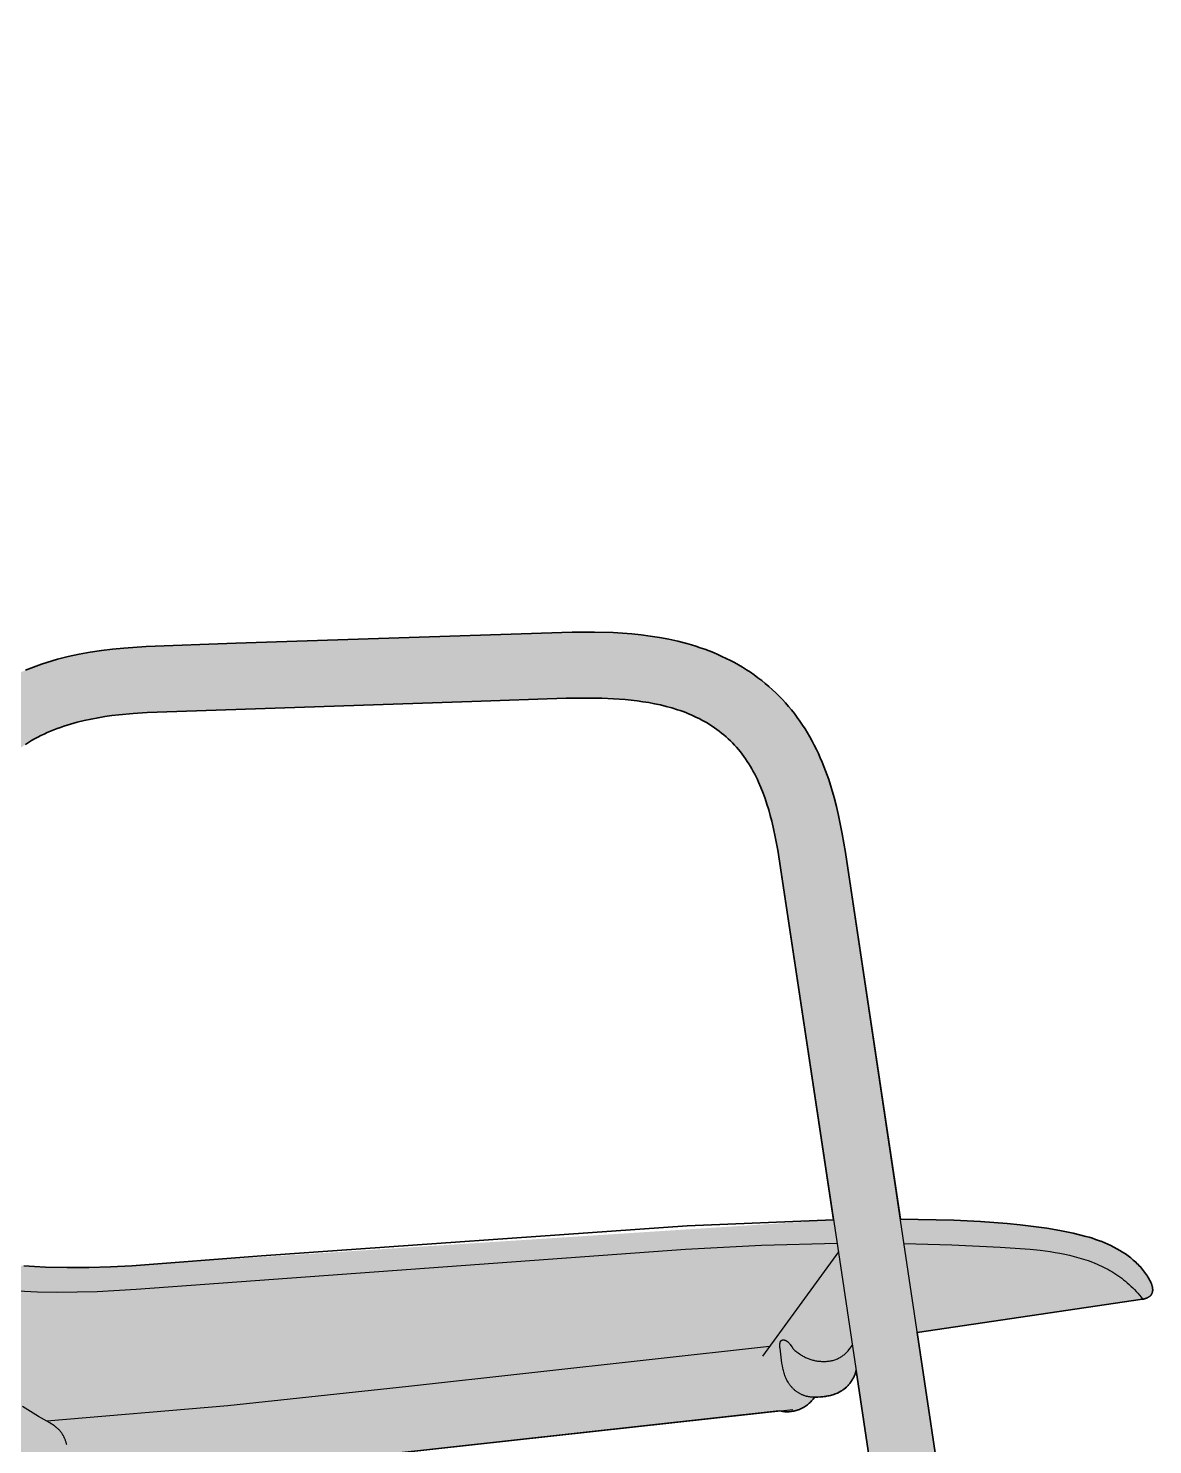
# Model space of a CAD drawing. Header units: millimetres. Extents: x 0 to 1796, y -978 to 810.
# Drawn here: x 1380 to 1701.9, y 404.4 to 810 of the extents above; entities that cross this region are included whole.
import ezdxf

# ---------------------------------------------------------------- set-up
doc = ezdxf.new("R2010")
doc.units = ezdxf.units.MM
doc.layers.add('Blocks', color=7, linetype='Continuous')
doc.layers.add('Blocks$Fill', color=7, linetype='Continuous', true_color=0xffffff)
doc.layers.add('Blocks$Inner', color=7, linetype='Continuous', lineweight=25, true_color=0x007f00)
doc.layers.add('Blocks$Outline', color=7, linetype='Continuous', lineweight=35, true_color=0xff3f3f)

# ---------------------------------------------------------------- blocks, each defined once
blk = doc.blocks.new('13Eighty Armrest Dining Chair Side')
at = {"layer": 'Blocks$Fill'}
h = blk.add_hatch(color=256, dxfattribs=at)
h.paths.add_polyline_path([(521.56, 468.99), (504.91, 579.33), (503.86, 584.57), (503.25, 587.17), (502.59, 589.76), (501.86, 592.33), (501.05, 594.88), (500.15, 597.4), (499.67, 598.65), (499.17, 599.89), (498.64, 601.12), (498.09, 602.34), (497.52, 603.55), (496.92, 604.74), (496.3, 605.93), (495.65, 607.1), (494.98, 608.25), (494.28, 609.39), (493.56, 610.51), (492.81, 611.62), (492.04, 612.7), (491.23, 613.77), (490.41, 614.82), (489.55, 615.84), (488.67, 616.85), (487.77, 617.83), (486.84, 618.79), (485.88, 619.73), (484.91, 620.64), (483.91, 621.54), (482.89, 622.4), (481.85, 623.24), (480.79, 624.06), (479.71, 624.85), (478.62, 625.61), (477.5, 626.35), (476.37, 627.06), (475.22, 627.74), (474.06, 628.39), (472.88, 629.02), (471.68, 629.61), (470.48, 630.18), (469.26, 630.73), (468.03, 631.24), (466.78, 631.74), (465.53, 632.2), (464.27, 632.64), (463, 633.06), (461.72, 633.45), (460.43, 633.82), (457.84, 634.49), (455.22, 635.07), (452.6, 635.57), (449.96, 635.99), (447.3, 636.33), (444.65, 636.61), (441.98, 636.82), (439.31, 636.98), (433.97, 637.15), (427.54, 637.12), (305.59, 633.02), (299.17, 632.54), (295.98, 632.22), (292.79, 631.83), (289.62, 631.35), (286.46, 630.79), (283.32, 630.12), (281.76, 629.74), (280.21, 629.34), (278.67, 628.9), (277.13, 628.43), (275.6, 627.93), (274.08, 627.39), (272.58, 626.82), (271.09, 626.22), (269.61, 625.59), (268.15, 624.92), (266.7, 624.21), (265.28, 623.48), (263.87, 622.7), (262.49, 621.89), (261.13, 621.05), (259.79, 620.17), (258.48, 619.25), (257.19, 618.29), (255.94, 617.3), (254.71, 616.27), (253.51, 615.21), (252.33, 614.11), (251.19, 612.98), (250.09, 611.82), (249.01, 610.63), (247.96, 609.41), (246.95, 608.16), (245.97, 606.88), (245.03, 605.58), (244.12, 604.26), (243.24, 602.92), (242.4, 601.55), (241.6, 600.16), (240.84, 598.75), (240.11, 597.33), (239.42, 595.89), (238.76, 594.43), (238.13, 592.96), (237.53, 591.48), (236.96, 589.98), (235.89, 586.96), (234.9, 583.9), (232.22, 574.61), (209.2, 488.79), (207.11, 492.22), (206.14, 493.93), (205.21, 495.65), (203.81, 498.42), (202.49, 501.22), (201.24, 504.06), (200.07, 506.93), (198.97, 509.83), (197.93, 512.75), (196.95, 515.69), (196.03, 518.65), (194.33, 524.61), (192.78, 530.61), (189.97, 542.68), (168.64, 635.23), (162.52, 657.81), (156.06, 680.29), (148.96, 702.58), (145.13, 713.63), (141.07, 724.6), (136.73, 735.47), (132.06, 746.19), (129.58, 751.49), (126.99, 756.73), (124.28, 761.91), (121.43, 767.02), (118.43, 772.03), (116.87, 774.5), (115.26, 776.94), (113.6, 779.35), (111.9, 781.73), (110.13, 784.06), (108.32, 786.36), (106.44, 788.62), (104.49, 790.82), (102.48, 792.95), (101.45, 793.99), (100.4, 795.01), (99.32, 796.01), (98.23, 796.98), (97.12, 797.93), (95.99, 798.85), (94.84, 799.74), (93.67, 800.6), (92.47, 801.43), (91.25, 802.23), (90.01, 802.99), (88.75, 803.72), (87.46, 804.41), (86.16, 805.07), (84.83, 805.69), (83.49, 806.27), (82.14, 806.82), (80.77, 807.32), (79.38, 807.79), (77.98, 808.22), (76.57, 808.61), (75.15, 808.96), (73.73, 809.26), (72.29, 809.53), (70.85, 809.75), (69.4, 809.93), (68.9, 809.98), (68.65, 810), (68.41, 810.01), (68.29, 810.02), (68.18, 810.02), (68.07, 810.01), (67.96, 810.01), (67.85, 810), (67.74, 809.99), (67.64, 809.98), (67.54, 809.96), (67.49, 809.95), (67.44, 809.94), (67.4, 809.93), (67.35, 809.92), (67.31, 809.91), (67.26, 809.89), (67.22, 809.88), (67.17, 809.87), (67.13, 809.85), (67.09, 809.83), (67.05, 809.82), (67.01, 809.8), (66.97, 809.78), (66.93, 809.76), (66.9, 809.74), (66.86, 809.72), (66.83, 809.69), (66.79, 809.67), (66.76, 809.65), (66.73, 809.62), (66.7, 809.6), (66.67, 809.57), (66.64, 809.54), (66.61, 809.51), (66.58, 809.48), (66.56, 809.45), (66.53, 809.42), (66.51, 809.39), (66.48, 809.36), (66.46, 809.32), (66.44, 809.29), (66.42, 809.26), (66.4, 809.22), (66.38, 809.18), (66.36, 809.15), (66.34, 809.11), (66.33, 809.07), (66.31, 809.03), (66.3, 808.99), (66.28, 808.95), (66.27, 808.91), (66.26, 808.86), (66.25, 808.82), (66.24, 808.78), (66.23, 808.73), (66.22, 808.69), (66.22, 808.64), (66.21, 808.59), (66.2, 808.54), (66.2, 808.5), (66.19, 808.4), (66.19, 808.3), (66.19, 808.19), (66.19, 808.09), (66.2, 807.98), (66.21, 807.87), (66.22, 807.76), (66.23, 807.65), (66.25, 807.53), (66.29, 807.3), (66.33, 807.06), (66.39, 806.82), (66.51, 806.32), (66.65, 805.81), (66.65, 805.81), (96.92, 690.95), (109.92, 632.99), (131, 516.1), (133.87, 501.42), (135.51, 494.14), (137.37, 486.93), (138.4, 483.37), (139.5, 479.83), (140.68, 476.33), (141.95, 472.86), (143.31, 469.44), (144.77, 466.06), (146.34, 462.72), (147.17, 461.07), (148.03, 459.44), (148.92, 457.82), (149.84, 456.21), (150.79, 454.62), (151.77, 453.05), (152.78, 451.49), (153.81, 449.96), (154.88, 448.44), (155.98, 446.94), (157.1, 445.46), (158.25, 444.01), (159.43, 442.58), (160.64, 441.17), (161.88, 439.79), (163.15, 438.43), (164.44, 437.1), (165.76, 435.8), (167.1, 434.52), (168.47, 433.28), (169.87, 432.07), (171.3, 430.89), (172.75, 429.74), (174.23, 428.62), (175.73, 427.54), (177.26, 426.49), (178.81, 425.48), (180.39, 424.51), (181.99, 423.58), (183.62, 422.68), (185.27, 421.82), (186.94, 421.01), (188.64, 420.24), (190.6, 419.4), (79.2, 3.91), (79.38, 3.81), (79.55, 3.72), (79.73, 3.64), (79.91, 3.56), (80.09, 3.48), (80.28, 3.41), (80.65, 3.27), (81.03, 3.15), (85.21, 1.89), (91.35, 0.28), (94.44, -0.48), (95.47, -0.7), (96.47, -0.89), (96.9, -0.97), (97.08, -1), (97.24, -1.02), (97.31, -1.02), (97.37, -1.03), (97.42, -1.03), (97.44, -1.03), (97.46, -1.03), (97.48, -1.03), (97.49, -1.03), (97.5, -1.03), (97.51, -1.03), (97.52, -1.03), (97.52, -1.03), (97.52, -1.03), (97.53, -1.03), (97.53, -1.03), (97.53, -1.03), (97.53, -1.03), (97.54, -1.03), (97.54, -1.03), (97.54, -1.02), (97.54, -1.02), (97.54, -1.02), (97.55, -1.02), (97.55, -1.02), (97.55, -1.02), (97.55, -1.02), (97.55, -1.02), (97.55, -1.02), (97.55, -1.02), (97.55, -1.01), (97.55, -1.01), (97.55, -1.01), (97.55, -1.01), (97.55, -1.01), (208.56, 413.28), (217.92, 411.43), (222.63, 410.71), (227.36, 410.12), (232.11, 409.68), (236.86, 409.37), (236.85, 409.01), (236.84, 408.73), (236.84, 408.44), (236.85, 408.15), (236.86, 407.86), (236.88, 407.57), (236.91, 407.28), (236.94, 406.99), (236.99, 406.7), (237.04, 406.42), (237.1, 406.13), (237.16, 405.85), (237.24, 405.57), (237.32, 405.29), (237.41, 405.01), (237.5, 404.74), (237.61, 404.47), (237.72, 404.21), (237.85, 403.94), (237.98, 403.69), (238.11, 403.43), (238.26, 403.18), (238.41, 402.94), (238.57, 402.69), (238.73, 402.45), (238.9, 402.21), (239.08, 401.98), (239.26, 401.75), (239.44, 401.52), (239.54, 401.41), (239.64, 401.31), (239.74, 401.2), (239.84, 401.1), (239.95, 401), (240.05, 400.9), (240.16, 400.8), (240.27, 400.71), (240.38, 400.62), (240.5, 400.54), (240.62, 400.46), (240.73, 400.38), (240.86, 400.3), (240.98, 400.23), (241.11, 400.17), (241.23, 400.1), (241.3, 400.07), (242.83, 399.2), (243.38, 398.93), (243.93, 398.68), (244.5, 398.45), (245.07, 398.23), (245.64, 398.03), (246.23, 397.85), (246.82, 397.7), (247.41, 397.56), (248.01, 397.44), (248.61, 397.34), (249.22, 397.26), (249.83, 397.2), (250.44, 397.16), (250.65, 397.16), (250.87, 397.17), (251.09, 397.18), (251.31, 397.19), (251.53, 397.21), (251.74, 397.24), (251.96, 397.27), (252.18, 397.3), (252.39, 397.34), (252.6, 397.38), (252.82, 397.43), (253.03, 397.48), (253.24, 397.54), (253.45, 397.6), (253.66, 397.67), (253.86, 397.74), (254.07, 397.82), (254.27, 397.9), (254.47, 397.99), (254.67, 398.08), (254.86, 398.17), (255.06, 398.27), (255.25, 398.38), (255.44, 398.49), (255.62, 398.6), (255.81, 398.72), (255.99, 398.85), (256.16, 398.98), (256.34, 399.11), (256.51, 399.24), (256.68, 399.38), (256.84, 399.53), (257, 399.68), (257.15, 399.83), (257.31, 399.99), (257.46, 400.14), (257.6, 400.31), (257.74, 400.47), (257.86, 400.62), (258.55, 400.32), (258.89, 400.15), (259.23, 399.98), (259.91, 399.61), (260.58, 399.21), (261.26, 398.8), (261.93, 398.36), (263.27, 397.46), (267.3, 394.68), (267.99, 394.24), (268.67, 393.83), (269.36, 393.43), (270.05, 393.07), (270.4, 392.89), (270.75, 392.73), (271.1, 392.57), (271.46, 392.42), (271.81, 392.28), (272.17, 392.15), (272.52, 392.03), (272.88, 391.93), (273.25, 391.83), (273.61, 391.74), (273.97, 391.67), (274.34, 391.6), (274.53, 391.58), (274.71, 391.55), (274.9, 391.53), (275.08, 391.52), (275.27, 391.5), (275.46, 391.49), (275.64, 391.49), (275.83, 391.48), (276.02, 391.49), (276.21, 391.49), (276.4, 391.5), (276.59, 391.51), (276.78, 391.53), (276.98, 391.55), (277.17, 391.57), (277.36, 391.6), (277.56, 391.63), (277.75, 391.67), (277.94, 391.71), (278.14, 391.75), (278.34, 391.8), (278.53, 391.86), (278.73, 391.92), (278.93, 391.98), (279.13, 392.05), (279.33, 392.12), (279.53, 392.19), (279.73, 392.28), (279.94, 392.36), (280.14, 392.45), (280.34, 392.55), (280.75, 392.75), (347.45, 398.76), (347.46, 398.76), (347.46, 398.76), (347.46, 398.76), (347.47, 398.76), (347.47, 398.76), (347.47, 398.76), (347.48, 398.76), (347.48, 398.76), (347.49, 398.75), (347.49, 398.75), (347.5, 398.75), (347.51, 398.75), (347.52, 398.75), (347.54, 398.75), (347.55, 398.75), (347.57, 398.75), (347.59, 398.76), (347.63, 398.76), (347.67, 398.77), (347.72, 398.77), (347.77, 398.78), (347.87, 398.8), (348.72, 399), (349.1, 399.07), (349.5, 399.14), (349.9, 399.2), (350.3, 399.25), (350.5, 399.27), (350.7, 399.28), (351.11, 399.3), (351.51, 399.31), (352.9, 399.29), (352.99, 399.29), (353.02, 399.29), (353.04, 399.29), (353.05, 399.29), (353.06, 399.3), (353.07, 399.3), (353.08, 399.3), (353.08, 399.3), (353.08, 399.3), (353.09, 399.3), (353.09, 399.3), (353.09, 399.3), (353.09, 399.3), (486.87, 414.13), (487.78, 413.96), (488.11, 413.92), (488.44, 413.89), (488.77, 413.88), (489.1, 413.87), (489.43, 413.88), (489.76, 413.89), (490.09, 413.92), (490.42, 413.96), (490.75, 414.01), (491.07, 414.08), (491.39, 414.15), (491.71, 414.24), (492.03, 414.33), (492.34, 414.44), (492.65, 414.56), (492.96, 414.69), (493.26, 414.82), (493.55, 414.97), (493.84, 415.13), (494.13, 415.3), (494.41, 415.48), (494.68, 415.67), (494.94, 415.87), (495.2, 416.08), (495.45, 416.29), (495.7, 416.52), (495.93, 416.75), (496.16, 416.99), (496.38, 417.24), (496.59, 417.49), (496.79, 417.76), (496.98, 418.03), (497.95, 418.06), (498.67, 418.11), (499.39, 418.17), (499.75, 418.22), (500.1, 418.27), (500.46, 418.32), (500.81, 418.39), (501.17, 418.46), (501.52, 418.54), (501.87, 418.63), (502.22, 418.73), (502.56, 418.84), (502.9, 418.96), (503.23, 419.09), (503.4, 419.16), (503.57, 419.23), (503.73, 419.31), (503.89, 419.38), (504.05, 419.47), (504.21, 419.55), (504.37, 419.64), (504.52, 419.73), (504.68, 419.82), (504.83, 419.91), (504.98, 420.01), (505.13, 420.11), (505.28, 420.22), (505.42, 420.33), (505.56, 420.43), (505.7, 420.55), (505.84, 420.66), (505.97, 420.78), (506.11, 420.9), (506.24, 421.03), (506.37, 421.15), (506.49, 421.28), (506.61, 421.41), (506.74, 421.55), (506.85, 421.68), (506.97, 421.82), (507.08, 421.96), (507.19, 422.11), (507.3, 422.25), (507.4, 422.4), (507.51, 422.55), (507.61, 422.7), (507.7, 422.85), (507.8, 423), (507.89, 423.16), (507.98, 423.32), (508.06, 423.47), (508.14, 423.63), (508.22, 423.8), (508.3, 423.96), (508.37, 424.12), (508.44, 424.29), (508.51, 424.46), (508.58, 424.62), (508.64, 424.79), (508.7, 424.96), (508.75, 425.13), (508.8, 425.31), (508.85, 425.48), (508.9, 425.66), (572.51, 0.04), (572.51, 0.04), (572.51, 0.04), (572.51, 0.03), (572.51, 0.03), (572.51, 0.03), (572.51, 0.03), (572.51, 0.03), (572.51, 0.03), (572.52, 0.03), (572.52, 0.02), (572.52, 0.02), (572.52, 0.02), (572.52, 0.02), (572.53, 0.02), (572.53, 0.02), (572.53, 0.02), (572.53, 0.02), (572.54, 0.02), (572.54, 0.01), (572.54, 0.01), (572.55, 0.01), (572.55, 0.01), (572.56, 0.01), (572.57, 0.01), (572.58, 0.01), (572.59, 0.01), (572.61, 0), (572.64, 0), (572.67, 0), (572.73, 0), (572.8, 0), (572.89, 0), (573.08, 0), (573.3, 0.01), (573.81, 0.05), (576.3, 0.28), (578.34, 0.53), (585.58, 1.62), (587.61, 1.97), (588.85, 2.22), (590.05, 2.48), (590.55, 2.6), (590.77, 2.65), (590.95, 2.7), (591.03, 2.73), (591.1, 2.75), (591.16, 2.77), (591.19, 2.78), (591.21, 2.79), (591.23, 2.8), (591.24, 2.8), (591.25, 2.81), (591.26, 2.81), (591.26, 2.82), (591.27, 2.82), (591.27, 2.82), (591.27, 2.82), (591.28, 2.83), (591.28, 2.83), (591.28, 2.83), (591.28, 2.83), (591.29, 2.83), (591.29, 2.83), (591.29, 2.84), (591.29, 2.84), (591.29, 2.84), (591.29, 2.84), (591.3, 2.84), (591.3, 2.85), (591.3, 2.85), (591.3, 2.85), (591.3, 2.85), (591.3, 2.85), (591.3, 2.85), (591.3, 2.85), (591.3, 2.85), (591.3, 2.85), (591.3, 2.86), (526.4, 436.61), (591.06, 446.13), (591.19, 446.15), (591.33, 446.18), (591.45, 446.21), (591.58, 446.25), (591.7, 446.28), (591.82, 446.32), (591.94, 446.36), (592.05, 446.4), (592.16, 446.44), (592.26, 446.49), (592.36, 446.54), (592.46, 446.59), (592.55, 446.64), (592.64, 446.69), (592.73, 446.75), (592.77, 446.78), (592.82, 446.81), (592.86, 446.84), (592.9, 446.87), (592.93, 446.9), (592.97, 446.93), (593.01, 446.96), (593.05, 446.99), (593.08, 447.02), (593.12, 447.06), (593.15, 447.09), (593.18, 447.12), (593.21, 447.16), (593.25, 447.19), (593.28, 447.23), (593.31, 447.27), (593.33, 447.3), (593.36, 447.34), (593.39, 447.38), (593.41, 447.41), (593.44, 447.45), (593.46, 447.49), (593.49, 447.53), (593.51, 447.57), (593.53, 447.61), (593.55, 447.65), (593.57, 447.69), (593.59, 447.73), (593.61, 447.77), (593.63, 447.82), (593.65, 447.86), (593.66, 447.9), (593.68, 447.94), (593.69, 447.99), (593.71, 448.03), (593.72, 448.08), (593.73, 448.12), (593.74, 448.17), (593.75, 448.21), (593.76, 448.26), (593.77, 448.31), (593.78, 448.35), (593.78, 448.4), (593.79, 448.45), (593.8, 448.55), (593.81, 448.64), (593.81, 448.74), (593.81, 448.85), (593.81, 448.95), (593.8, 449.05), (593.79, 449.16), (593.78, 449.27), (593.77, 449.38), (593.75, 449.49), (593.73, 449.6), (593.7, 449.71), (593.67, 449.82), (593.64, 449.94), (593.61, 450.06), (593.57, 450.18), (593.53, 450.3), (593.48, 450.42), (593.44, 450.54), (593.39, 450.66), (593.28, 450.91), (593.16, 451.17), (593.03, 451.43), (592.79, 451.85), (592.55, 452.27), (592.3, 452.68), (592.04, 453.08), (591.76, 453.47), (591.48, 453.86), (591.2, 454.24), (590.9, 454.61), (590.59, 454.97), (590.28, 455.33), (589.96, 455.68), (589.63, 456.02), (589.29, 456.36), (588.95, 456.69), (588.6, 457.01), (588.25, 457.32), (587.88, 457.63), (587.51, 457.93), (587.14, 458.22), (586.76, 458.51), (586.37, 458.79), (585.98, 459.06), (585.19, 459.59), (584.38, 460.09), (583.55, 460.57), (582.71, 461.02), (581.85, 461.45), (580.99, 461.85), (580.11, 462.23), (579.23, 462.59), (578.34, 462.93), (577.44, 463.24), (576.54, 463.54), (575.63, 463.83), (574.71, 464.09), (572.86, 464.58), (571, 465.01), (569.12, 465.41), (567.24, 465.77), (563.47, 466.4), (559.69, 466.95), (555.9, 467.41), (552.11, 467.79), (544.49, 468.35), (536.86, 468.7)], flags=0)
h.paths.add_polyline_path([(502.43, 468.81), (295.35, 455.38), (289.16, 455.19), (282.96, 455.15), (276.76, 455.28), (273.67, 455.42), (270.58, 455.63), (267.49, 455.9), (264.41, 456.24), (261.33, 456.66), (258.27, 457.16), (255.22, 457.75), (252.2, 458.43), (250.69, 458.81), (249.2, 459.22), (247.71, 459.65), (246.24, 460.11), (244.77, 460.6), (243.31, 461.12), (241.87, 461.67), (240.43, 462.26), (238.27, 463.2), (236.15, 464.22), (234.06, 465.31), (232.01, 466.47), (230, 467.71), (229.01, 468.35), (228.03, 469.01), (227.07, 469.68), (226.11, 470.38), (225.18, 471.09), (224.25, 471.81), (253.18, 578.87), (253.82, 580.8), (254.5, 582.71), (255.22, 584.61), (255.99, 586.48), (256.4, 587.4), (256.82, 588.32), (257.27, 589.23), (257.73, 590.12), (258.2, 591.01), (258.7, 591.88), (259.22, 592.75), (259.76, 593.6), (260.32, 594.43), (260.91, 595.25), (261.51, 596.06), (262.14, 596.85), (262.79, 597.63), (263.45, 598.39), (264.14, 599.13), (264.84, 599.86), (265.57, 600.57), (266.31, 601.26), (267.06, 601.93), (267.84, 602.58), (268.63, 603.21), (269.43, 603.82), (270.26, 604.41), (271.09, 604.97), (271.94, 605.52), (272.8, 606.04), (273.68, 606.54), (274.56, 607.02), (275.46, 607.48), (276.37, 607.92), (277.29, 608.34), (278.22, 608.74), (279.15, 609.13), (280.1, 609.49), (281.05, 609.84), (282.01, 610.17), (283.94, 610.78), (285.89, 611.32), (287.86, 611.81), (289.83, 612.23), (291.82, 612.61), (293.81, 612.94), (295.82, 613.22), (297.82, 613.47), (301.85, 613.85), (305.88, 614.13), (425.9, 618.19), (432.67, 618.25), (436.06, 618.19), (439.44, 618.05), (442.81, 617.8), (444.5, 617.64), (446.18, 617.44), (447.85, 617.2), (449.52, 616.93), (451.19, 616.62), (452.84, 616.26), (454.49, 615.86), (456.12, 615.41), (457.74, 614.91), (458.54, 614.64), (459.34, 614.36), (460.13, 614.06), (460.92, 613.75), (461.7, 613.42), (462.47, 613.07), (463.23, 612.71), (463.99, 612.34), (464.74, 611.95), (465.48, 611.54), (466.21, 611.11), (466.93, 610.67), (467.64, 610.21), (468.34, 609.73), (469.03, 609.24), (469.71, 608.73), (470.37, 608.21), (471.02, 607.67), (471.66, 607.12), (472.29, 606.55), (472.9, 605.96), (473.5, 605.37), (474.08, 604.75), (474.65, 604.13), (475.2, 603.49), (475.74, 602.84), (476.26, 602.17), (476.76, 601.5), (477.25, 600.81), (477.72, 600.11), (478.18, 599.4), (478.62, 598.68), (479.05, 597.94), (479.46, 597.21), (479.85, 596.46), (480.24, 595.7), (480.61, 594.94), (480.96, 594.17), (481.64, 592.61), (482.26, 591.04), (482.84, 589.45), (483.37, 587.84), (483.86, 586.22), (484.32, 584.59), (484.74, 582.95), (485.13, 581.31), (485.84, 578), (486.47, 574.67)], flags=0)
at = {"layer": 'Blocks$Inner'}
blk.add_line((503.81, 459.69), (482.07, 429.83), dxfattribs=at)
for points in [[(591.3, 2.85), (505.84, 574.05), (504.91, 579.33), (503.86, 584.57), (503.25, 587.17), (502.59, 589.76), (501.86, 592.33), (501.05, 594.88), (500.15, 597.4), (499.67, 598.65), (499.17, 599.89), (498.64, 601.12), (498.09, 602.34), (497.52, 603.55), (496.92, 604.74), (496.3, 605.93), (495.65, 607.1), (494.98, 608.25), (494.28, 609.39), (493.56, 610.51), (492.81, 611.62), (492.04, 612.7), (491.23, 613.77), (490.41, 614.82), (489.55, 615.84), (488.67, 616.85), (487.77, 617.83), (486.84, 618.79), (485.88, 619.73), (484.91, 620.64), (483.91, 621.54), (482.89, 622.4), (481.85, 623.24), (480.79, 624.06), (479.71, 624.85), (478.62, 625.61), (477.5, 626.35), (476.37, 627.06), (475.22, 627.74), (474.06, 628.39), (472.88, 629.02), (471.68, 629.61), (470.48, 630.18), (469.26, 630.73), (468.03, 631.24), (466.78, 631.74), (465.53, 632.2), (464.27, 632.64), (463, 633.06), (461.72, 633.45), (460.43, 633.82), (457.84, 634.49), (455.22, 635.07), (452.6, 635.57), (449.96, 635.99), (447.3, 636.33), (444.65, 636.61), (441.98, 636.82), (439.31, 636.98), (433.97, 637.15), (427.54, 637.12), (331.26, 633.91), (305.59, 633.02), (299.17, 632.54), (295.98, 632.22), (292.79, 631.83), (289.62, 631.35), (286.46, 630.79), (283.32, 630.12), (281.76, 629.74), (280.21, 629.34), (278.67, 628.9), (277.13, 628.43), (275.6, 627.93), (274.08, 627.39), (272.58, 626.82), (271.09, 626.22)], [(282.87, 404.41), (282.83, 404.61), (282.78, 404.8), (282.73, 404.99), (282.67, 405.17), (282.61, 405.36), (282.55, 405.55), (282.48, 405.73), (282.41, 405.91), (282.33, 406.1), (282.26, 406.28), (282.17, 406.45), (282.09, 406.63), (282, 406.81), (281.9, 406.98), (281.85, 407.08), (281.79, 407.19), (281.74, 407.29), (281.68, 407.39), (281.62, 407.49), (281.55, 407.59), (281.43, 407.78), (281.29, 407.96), (281.16, 408.14), (281.01, 408.32), (280.86, 408.48), (280.71, 408.65), (280.55, 408.81), (280.39, 408.96), (280.23, 409.11), (280.06, 409.26), (279.88, 409.4), (279.71, 409.54), (279.53, 409.68), (279.34, 409.81), (279.16, 409.94), (278.78, 410.19), (278.39, 410.43), (278, 410.67), (274.81, 412.49), (270.17, 415.35)], [(271.09, 604.97), (271.94, 605.52), (272.8, 606.04), (273.68, 606.54), (274.56, 607.02), (275.46, 607.48), (276.37, 607.92), (277.29, 608.34), (278.22, 608.74), (279.15, 609.13), (280.1, 609.49), (281.05, 609.84), (282.01, 610.17), (283.94, 610.78), (285.89, 611.32), (287.86, 611.81), (289.83, 612.23), (291.82, 612.61), (293.81, 612.94), (295.82, 613.22), (297.82, 613.47), (301.85, 613.85), (305.88, 614.13), (398.84, 617.28), (425.9, 618.19), (432.67, 618.25), (436.06, 618.19), (439.44, 618.05), (442.81, 617.8), (444.5, 617.64), (446.18, 617.44), (447.85, 617.2), (449.52, 616.93), (451.19, 616.62), (452.84, 616.26), (454.49, 615.86), (456.12, 615.41), (457.74, 614.91), (458.54, 614.64), (459.34, 614.36), (460.13, 614.06), (460.92, 613.75), (461.7, 613.42), (462.47, 613.07), (463.23, 612.71), (463.99, 612.34), (464.74, 611.95), (465.48, 611.54), (466.21, 611.11), (466.93, 610.67), (467.64, 610.21), (468.34, 609.73), (469.03, 609.24), (469.71, 608.73), (470.37, 608.21), (471.02, 607.67), (471.66, 607.12), (472.29, 606.55), (472.9, 605.96), (473.5, 605.37), (474.08, 604.75), (474.65, 604.13), (475.2, 603.49), (475.74, 602.84), (476.26, 602.17), (476.76, 601.5), (477.25, 600.81), (477.72, 600.11), (478.18, 599.4), (478.62, 598.68), (479.05, 597.94), (479.46, 597.21), (479.85, 596.46), (480.24, 595.7), (480.61, 594.94), (480.96, 594.17), (481.64, 592.61), (482.26, 591.04), (482.84, 589.45), (483.37, 587.84), (483.86, 586.22), (484.32, 584.59), (484.74, 582.95), (485.13, 581.31), (485.84, 578), (486.47, 574.67), (504.13, 457.54), (572.51, 0.04)], [(502.45, 468.81), (460.53, 467.09), (338.64, 458.5), (301.54, 455.68), (295.35, 455.38), (289.16, 455.19), (282.96, 455.15), (276.76, 455.28), (273.67, 455.42), (270.58, 455.63)], [(526.4, 436.61), (590.92, 446.1), (591.06, 446.13), (591.19, 446.15), (591.33, 446.18), (591.45, 446.21), (591.58, 446.25), (591.7, 446.28), (591.82, 446.32), (591.94, 446.36), (592.05, 446.4), (592.16, 446.44), (592.26, 446.49), (592.36, 446.54), (592.46, 446.59), (592.55, 446.64), (592.64, 446.69), (592.73, 446.75), (592.77, 446.78), (592.82, 446.81), (592.86, 446.84), (592.9, 446.87), (592.93, 446.9), (592.97, 446.93), (593.01, 446.96), (593.05, 446.99), (593.08, 447.02), (593.12, 447.06), (593.15, 447.09), (593.18, 447.12), (593.21, 447.16), (593.25, 447.19), (593.28, 447.23), (593.31, 447.27), (593.33, 447.3), (593.36, 447.34), (593.39, 447.38), (593.41, 447.41), (593.44, 447.45), (593.46, 447.49), (593.49, 447.53), (593.51, 447.57), (593.53, 447.61), (593.55, 447.65), (593.57, 447.69), (593.59, 447.73), (593.61, 447.77), (593.63, 447.82), (593.65, 447.86), (593.66, 447.9), (593.68, 447.94), (593.69, 447.99), (593.71, 448.03), (593.72, 448.08), (593.73, 448.12), (593.74, 448.17), (593.75, 448.21), (593.76, 448.26), (593.77, 448.31), (593.78, 448.35), (593.78, 448.4), (593.79, 448.45), (593.8, 448.55), (593.81, 448.64), (593.81, 448.74), (593.81, 448.85), (593.81, 448.95), (593.8, 449.05), (593.79, 449.16), (593.78, 449.27), (593.77, 449.38), (593.75, 449.49), (593.73, 449.6), (593.7, 449.71), (593.67, 449.82), (593.64, 449.94), (593.61, 450.06), (593.57, 450.18), (593.53, 450.3), (593.48, 450.42), (593.44, 450.54), (593.39, 450.66), (593.28, 450.91), (593.16, 451.17), (593.03, 451.43), (592.79, 451.85), (592.55, 452.27), (592.3, 452.68), (592.04, 453.08), (591.76, 453.47), (591.48, 453.86), (591.2, 454.24), (590.9, 454.61), (590.59, 454.97), (590.28, 455.33), (589.96, 455.68), (589.63, 456.02), (589.29, 456.36), (588.95, 456.69), (588.6, 457.01), (588.25, 457.32), (587.88, 457.63), (587.51, 457.93), (587.14, 458.22), (586.76, 458.51), (586.37, 458.79), (585.98, 459.06), (585.19, 459.59), (584.38, 460.09), (583.55, 460.57), (582.71, 461.02), (581.85, 461.45), (580.99, 461.85), (580.11, 462.23), (579.23, 462.59), (578.34, 462.93), (577.44, 463.24), (576.54, 463.54), (575.63, 463.83), (574.71, 464.09), (572.86, 464.58), (571, 465.01), (569.12, 465.41), (567.24, 465.77), (563.47, 466.4), (559.69, 466.95), (555.9, 467.41), (552.11, 467.79), (544.49, 468.35), (536.86, 468.7), (521.56, 468.99)], [(268.84, 448.45), (274.53, 448.22), (280.22, 448.14), (285.89, 448.19), (291.54, 448.35), (302.79, 448.93), (460.04, 460.47), (481.78, 461.56), (503.45, 462.12)], [(522.6, 462.06), (536.29, 461.68), (550.11, 461.03), (555.88, 460.66), (558.76, 460.41), (561.63, 460.11), (564.47, 459.73), (565.87, 459.51), (567.27, 459.26), (568.65, 458.99), (570.02, 458.69), (571.37, 458.35), (572.71, 457.99), (574.03, 457.59), (575.33, 457.15), (576.62, 456.68), (577.88, 456.16), (578.5, 455.89), (579.12, 455.6), (579.73, 455.31), (580.34, 455), (580.93, 454.68), (581.53, 454.35), (582.11, 454.01), (582.69, 453.66), (583.26, 453.29), (583.83, 452.91), (584.39, 452.52), (584.94, 452.11), (585.48, 451.69), (586.02, 451.26), (586.55, 450.81), (587.07, 450.35), (587.58, 449.87), (588.08, 449.38), (588.58, 448.87), (589.06, 448.35), (589.54, 447.81), (590.01, 447.26), (590.47, 446.69), (590.92, 446.1)], [(508.9, 425.66), (508.85, 425.48), (508.8, 425.31), (508.75, 425.13), (508.7, 424.96), (508.64, 424.79), (508.58, 424.62), (508.51, 424.46), (508.44, 424.29), (508.37, 424.12), (508.3, 423.96), (508.22, 423.8), (508.14, 423.63), (508.06, 423.47), (507.98, 423.32), (507.89, 423.16), (507.8, 423), (507.7, 422.85), (507.61, 422.7), (507.51, 422.55), (507.4, 422.4), (507.3, 422.25), (507.19, 422.11), (507.08, 421.96), (506.97, 421.82), (506.85, 421.68), (506.74, 421.55), (506.61, 421.41), (506.49, 421.28), (506.37, 421.15), (506.24, 421.03), (506.11, 420.9), (505.97, 420.78), (505.84, 420.66), (505.7, 420.55), (505.56, 420.43), (505.42, 420.33), (505.28, 420.22), (505.13, 420.11), (504.98, 420.01), (504.83, 419.91), (504.68, 419.82), (504.52, 419.73), (504.37, 419.64), (504.21, 419.55), (504.05, 419.47), (503.89, 419.38), (503.73, 419.31), (503.57, 419.23), (503.4, 419.16), (503.23, 419.09), (502.9, 418.96), (502.56, 418.84), (502.22, 418.73), (501.87, 418.63), (501.52, 418.54), (501.17, 418.46), (500.81, 418.39), (500.46, 418.32), (500.1, 418.27), (499.75, 418.22), (499.39, 418.17), (498.67, 418.11), (497.95, 418.06), (497.23, 418.04), (496.87, 418.03), (496.51, 418.04), (496.15, 418.06), (495.97, 418.07), (495.79, 418.09), (495.61, 418.11), (495.43, 418.14), (495.26, 418.16), (495.08, 418.2), (494.9, 418.23), (494.73, 418.27), (494.56, 418.32), (494.38, 418.37), (494.21, 418.42), (494.04, 418.48), (493.87, 418.54), (493.7, 418.61), (493.54, 418.68), (493.37, 418.75), (493.21, 418.82), (493.04, 418.9), (492.88, 418.99), (492.73, 419.07), (492.57, 419.16), (492.41, 419.26), (492.26, 419.35), (492.11, 419.45), (491.96, 419.56), (491.82, 419.66), (491.67, 419.77), (491.53, 419.88), (491.39, 419.99), (491.25, 420.11), (491.12, 420.23), (490.99, 420.35), (490.86, 420.48), (490.73, 420.6), (490.6, 420.73), (490.48, 420.87), (490.36, 421), (490.25, 421.14), (490.13, 421.28), (490.02, 421.42), (489.91, 421.56), (489.81, 421.71), (489.71, 421.86), (489.61, 422.01), (489.51, 422.16), (489.42, 422.31), (489.23, 422.62), (489.06, 422.94), (488.91, 423.27), (488.76, 423.59), (488.62, 423.93), (488.49, 424.26), (488.37, 424.6), (488.26, 424.95), (488.16, 425.29), (488.07, 425.64), (487.98, 425.99), (487.9, 426.34), (487.77, 427.05), (487.65, 427.76), (487.11, 432.05), (487.09, 432.17), (487.08, 432.31), (487.07, 432.45), (487.06, 432.59), (487.06, 432.74), (487.05, 432.89), (487.06, 433.05), (487.06, 433.13), (487.07, 433.2), (487.07, 433.28), (487.08, 433.35), (487.09, 433.43), (487.1, 433.5), (487.11, 433.57), (487.13, 433.64), (487.14, 433.71), (487.15, 433.75), (487.16, 433.78), (487.17, 433.81), (487.18, 433.84), (487.19, 433.87), (487.2, 433.9), (487.21, 433.93), (487.23, 433.96), (487.24, 433.99), (487.25, 434.02), (487.27, 434.05), (487.28, 434.07), (487.3, 434.1), (487.31, 434.12), (487.32, 434.14), (487.33, 434.15), (487.34, 434.16), (487.35, 434.17), (487.36, 434.18), (487.37, 434.19), (487.38, 434.2), (487.39, 434.21), (487.39, 434.22), (487.4, 434.23), (487.41, 434.24), (487.42, 434.25), (487.43, 434.26), (487.45, 434.27), (487.46, 434.28), (487.47, 434.29), (487.48, 434.3), (487.49, 434.3), (487.5, 434.31), (487.51, 434.32), (487.52, 434.33), (487.53, 434.33), (487.55, 434.34), (487.56, 434.35), (487.57, 434.35), (487.58, 434.36), (487.59, 434.37), (487.61, 434.37), (487.62, 434.38), (487.63, 434.38), (487.64, 434.39), (487.66, 434.39), (487.68, 434.4), (487.71, 434.41), (487.74, 434.42), (487.76, 434.42), (487.79, 434.43), (487.82, 434.44), (487.85, 434.44), (487.88, 434.44), (487.9, 434.45), (487.93, 434.45), (487.96, 434.45), (487.99, 434.45), (488.02, 434.45), (488.05, 434.45), (488.09, 434.45), (488.12, 434.44), (488.15, 434.44), (488.18, 434.44), (488.21, 434.43), (488.24, 434.43), (488.27, 434.42), (488.31, 434.42), (488.34, 434.41), (488.37, 434.4), (488.44, 434.38), (488.5, 434.36), (488.56, 434.34), (488.63, 434.32), (488.69, 434.29), (488.76, 434.26), (488.82, 434.23), (488.89, 434.2), (488.95, 434.17), (489.01, 434.13), (489.07, 434.09), (489.13, 434.05), (489.19, 434.01), (489.24, 433.97), (489.3, 433.93), (489.35, 433.88), (489.4, 433.84), (489.46, 433.79), (489.51, 433.74), (489.55, 433.69), (489.6, 433.64), (489.65, 433.59), (489.69, 433.54), (489.74, 433.48), (489.82, 433.38), (489.91, 433.27), (489.99, 433.15), (490.47, 432.46), (490.55, 432.35), (490.63, 432.24), (490.72, 432.13), (490.81, 432.02), (490.9, 431.92), (490.99, 431.82), (491.09, 431.72), (491.19, 431.62), (491.29, 431.52), (491.39, 431.43), (491.6, 431.25), (491.82, 431.07), (492.04, 430.9), (492.26, 430.73), (492.71, 430.41), (492.95, 430.26), (493.18, 430.11), (493.42, 429.96), (493.66, 429.82), (493.9, 429.69), (494.14, 429.56), (494.39, 429.44), (494.65, 429.32), (494.9, 429.21), (495.16, 429.11), (495.42, 429.01), (495.68, 428.92), (495.94, 428.83), (496.21, 428.75), (496.48, 428.68), (496.75, 428.61), (497.02, 428.55), (497.29, 428.49), (497.56, 428.45), (497.84, 428.4), (498.11, 428.37), (498.39, 428.33), (498.66, 428.31), (498.94, 428.29), (499.22, 428.28), (499.5, 428.28), (499.77, 428.28), (500.05, 428.29), (500.33, 428.3), (500.61, 428.32), (500.88, 428.35), (501.16, 428.38), (501.43, 428.42), (501.71, 428.47), (501.98, 428.53), (502.25, 428.59), (502.51, 428.67), (502.78, 428.75), (503.04, 428.84), (503.3, 428.94), (503.56, 429.05), (503.81, 429.17), (504.05, 429.29), (504.3, 429.42), (504.54, 429.57), (504.77, 429.71), (505.01, 429.87), (505.23, 430.03), (505.45, 430.2), (505.67, 430.38), (505.88, 430.56), (506.08, 430.75), (506.27, 430.94), (506.37, 431.04), (506.46, 431.15), (506.64, 431.36), (506.82, 431.57), (507.82, 432.91)], [(484.08, 432.59), (380.69, 421.07), (328.98, 415.59), (277.15, 411.15)], [(486.87, 414.13), (487.45, 414.01), (487.78, 413.96), (488.11, 413.92), (488.44, 413.89), (488.77, 413.88), (489.1, 413.87), (489.43, 413.88), (489.76, 413.89), (490.09, 413.92), (490.42, 413.96), (490.75, 414.01), (491.07, 414.08), (491.39, 414.15), (491.71, 414.24), (492.03, 414.33), (492.34, 414.44), (492.65, 414.56), (492.96, 414.69), (493.26, 414.82), (493.55, 414.97), (493.84, 415.13), (494.13, 415.3), (494.41, 415.48), (494.68, 415.67), (494.94, 415.87), (495.2, 416.08), (495.45, 416.29), (495.7, 416.52), (495.93, 416.75), (496.16, 416.99), (496.38, 417.24), (496.59, 417.49), (496.79, 417.76), (496.98, 418.03)], [(353.09, 399.3), (490.77, 414.56)]]:
    blk.add_lwpolyline(points, dxfattribs=at)
at = {"layer": 'Blocks$Outline'}
for points in [[(521.56, 468.99), (505.84, 574.05), (504.91, 579.33), (503.86, 584.57), (503.25, 587.17), (502.59, 589.76), (501.86, 592.33), (501.05, 594.88), (500.15, 597.4), (499.67, 598.65), (499.17, 599.89), (498.64, 601.12), (498.09, 602.34), (497.52, 603.55), (496.92, 604.74), (496.3, 605.93), (495.65, 607.1), (494.98, 608.25), (494.28, 609.39), (493.56, 610.51), (492.81, 611.62), (492.04, 612.7), (491.23, 613.77), (490.41, 614.82), (489.55, 615.84), (488.67, 616.85), (487.77, 617.83), (486.84, 618.79), (485.88, 619.73), (484.91, 620.64), (483.91, 621.54), (482.89, 622.4), (481.85, 623.24), (480.79, 624.06), (479.71, 624.85), (478.62, 625.61), (477.5, 626.35), (476.37, 627.06), (475.22, 627.74), (474.06, 628.39), (472.88, 629.02), (471.68, 629.61), (470.48, 630.18), (469.26, 630.73), (468.03, 631.24), (466.78, 631.74), (465.53, 632.2), (464.27, 632.64), (463, 633.06), (461.72, 633.45), (460.43, 633.82), (457.84, 634.49), (455.22, 635.07), (452.6, 635.57), (449.96, 635.99), (447.3, 636.33), (444.65, 636.61), (441.98, 636.82), (439.31, 636.98), (433.97, 637.15), (427.54, 637.12), (331.26, 633.91), (305.59, 633.02), (299.17, 632.54), (295.98, 632.22), (292.79, 631.83), (289.62, 631.35), (286.46, 630.79), (283.32, 630.12), (281.76, 629.74), (280.21, 629.34), (278.67, 628.9), (277.13, 628.43), (275.6, 627.93), (274.08, 627.39), (272.58, 626.82), (271.09, 626.22)], [(271.09, 604.97), (271.94, 605.52), (272.8, 606.04), (273.68, 606.54), (274.56, 607.02), (275.46, 607.48), (276.37, 607.92), (277.29, 608.34), (278.22, 608.74), (279.15, 609.13), (280.1, 609.49), (281.05, 609.84), (282.01, 610.17), (283.94, 610.78), (285.89, 611.32), (287.86, 611.81), (289.83, 612.23), (291.82, 612.61), (293.81, 612.94), (295.82, 613.22), (297.82, 613.47), (301.85, 613.85), (305.88, 614.13), (398.84, 617.28), (425.9, 618.19), (432.67, 618.25), (436.06, 618.19), (439.44, 618.05), (442.81, 617.8), (444.5, 617.64), (446.18, 617.44), (447.85, 617.2), (449.52, 616.93), (451.19, 616.62), (452.84, 616.26), (454.49, 615.86), (456.12, 615.41), (457.74, 614.91), (458.54, 614.64), (459.34, 614.36), (460.13, 614.06), (460.92, 613.75), (461.7, 613.42), (462.47, 613.07), (463.23, 612.71), (463.99, 612.34), (464.74, 611.95), (465.48, 611.54), (466.21, 611.11), (466.93, 610.67), (467.64, 610.21), (468.34, 609.73), (469.03, 609.24), (469.71, 608.73), (470.37, 608.21), (471.02, 607.67), (471.66, 607.12), (472.29, 606.55), (472.9, 605.96), (473.5, 605.37), (474.08, 604.75), (474.65, 604.13), (475.2, 603.49), (475.74, 602.84), (476.26, 602.17), (476.76, 601.5), (477.25, 600.81), (477.72, 600.11), (478.18, 599.4), (478.62, 598.68), (479.05, 597.94), (479.46, 597.21), (479.85, 596.46), (480.24, 595.7), (480.61, 594.94), (480.96, 594.17), (481.64, 592.61), (482.26, 591.04), (482.84, 589.45), (483.37, 587.84), (483.86, 586.22), (484.32, 584.59), (484.74, 582.95), (485.13, 581.31), (485.84, 578), (486.47, 574.67), (502.43, 468.81)], [(502.43, 468.81), (460.53, 467.09), (338.64, 458.5), (301.54, 455.68), (295.35, 455.38), (289.16, 455.19), (282.96, 455.15), (276.76, 455.28), (273.67, 455.42), (270.58, 455.63)], [(526.4, 436.61), (590.92, 446.1), (591.06, 446.13), (591.19, 446.15), (591.33, 446.18), (591.45, 446.21), (591.58, 446.25), (591.7, 446.28), (591.82, 446.32), (591.94, 446.36), (592.05, 446.4), (592.16, 446.44), (592.26, 446.49), (592.36, 446.54), (592.46, 446.59), (592.55, 446.64), (592.64, 446.69), (592.73, 446.75), (592.77, 446.78), (592.82, 446.81), (592.86, 446.84), (592.9, 446.87), (592.93, 446.9), (592.97, 446.93), (593.01, 446.96), (593.05, 446.99), (593.08, 447.02), (593.12, 447.06), (593.15, 447.09), (593.18, 447.12), (593.21, 447.16), (593.25, 447.19), (593.28, 447.23), (593.31, 447.27), (593.33, 447.3), (593.36, 447.34), (593.39, 447.38), (593.41, 447.41), (593.44, 447.45), (593.46, 447.49), (593.49, 447.53), (593.51, 447.57), (593.53, 447.61), (593.55, 447.65), (593.57, 447.69), (593.59, 447.73), (593.61, 447.77), (593.63, 447.82), (593.65, 447.86), (593.66, 447.9), (593.68, 447.94), (593.69, 447.99), (593.71, 448.03), (593.72, 448.08), (593.73, 448.12), (593.74, 448.17), (593.75, 448.21), (593.76, 448.26), (593.77, 448.31), (593.78, 448.35), (593.78, 448.4), (593.79, 448.45), (593.8, 448.55), (593.81, 448.64), (593.81, 448.74), (593.81, 448.85), (593.81, 448.95), (593.8, 449.05), (593.79, 449.16), (593.78, 449.27), (593.77, 449.38), (593.75, 449.49), (593.73, 449.6), (593.7, 449.71), (593.67, 449.82), (593.64, 449.94), (593.61, 450.06), (593.57, 450.18), (593.53, 450.3), (593.48, 450.42), (593.44, 450.54), (593.39, 450.66), (593.28, 450.91), (593.16, 451.17), (593.03, 451.43), (592.79, 451.85), (592.55, 452.27), (592.3, 452.68), (592.04, 453.08), (591.76, 453.47), (591.48, 453.86), (591.2, 454.24), (590.9, 454.61), (590.59, 454.97), (590.28, 455.33), (589.96, 455.68), (589.63, 456.02), (589.29, 456.36), (588.95, 456.69), (588.6, 457.01), (588.25, 457.32), (587.88, 457.63), (587.51, 457.93), (587.14, 458.22), (586.76, 458.51), (586.37, 458.79), (585.98, 459.06), (585.19, 459.59), (584.38, 460.09), (583.55, 460.57), (582.71, 461.02), (581.85, 461.45), (580.99, 461.85), (580.11, 462.23), (579.23, 462.59), (578.34, 462.93), (577.44, 463.24), (576.54, 463.54), (575.63, 463.83), (574.71, 464.09), (572.86, 464.58), (571, 465.01), (569.12, 465.41), (567.24, 465.77), (563.47, 466.4), (559.69, 466.95), (555.9, 467.41), (552.11, 467.79), (544.49, 468.35), (536.86, 468.7), (521.56, 468.99)], [(591.3, 2.86), (526.4, 436.61)], [(496.98, 418.03), (497.23, 418.04), (497.95, 418.06), (498.67, 418.11), (499.39, 418.17), (499.75, 418.22), (500.1, 418.27), (500.46, 418.32), (500.81, 418.39), (501.17, 418.46), (501.52, 418.54), (501.87, 418.63), (502.22, 418.73), (502.56, 418.84), (502.9, 418.96), (503.23, 419.09), (503.4, 419.16), (503.57, 419.23), (503.73, 419.31), (503.89, 419.38), (504.05, 419.47), (504.21, 419.55), (504.37, 419.64), (504.52, 419.73), (504.68, 419.82), (504.83, 419.91), (504.98, 420.01), (505.13, 420.11), (505.28, 420.22), (505.42, 420.33), (505.56, 420.43), (505.7, 420.55), (505.84, 420.66), (505.97, 420.78), (506.11, 420.9), (506.24, 421.03), (506.37, 421.15), (506.49, 421.28), (506.61, 421.41), (506.74, 421.55), (506.85, 421.68), (506.97, 421.82), (507.08, 421.96), (507.19, 422.11), (507.3, 422.25), (507.4, 422.4), (507.51, 422.55), (507.61, 422.7), (507.7, 422.85), (507.8, 423), (507.89, 423.16), (507.98, 423.32), (508.06, 423.47), (508.14, 423.63), (508.22, 423.8), (508.3, 423.96), (508.37, 424.12), (508.44, 424.29), (508.51, 424.46), (508.58, 424.62), (508.64, 424.79), (508.7, 424.96), (508.75, 425.13), (508.8, 425.31), (508.85, 425.48), (508.9, 425.66)], [(508.9, 425.66), (572.51, 0.04)], [(486.87, 414.13), (487.45, 414.01), (487.78, 413.96), (488.11, 413.92), (488.44, 413.89), (488.77, 413.88), (489.1, 413.87), (489.43, 413.88), (489.76, 413.89), (490.09, 413.92), (490.42, 413.96), (490.75, 414.01), (491.07, 414.08), (491.39, 414.15), (491.71, 414.24), (492.03, 414.33), (492.34, 414.44), (492.65, 414.56), (492.96, 414.69), (493.26, 414.82), (493.55, 414.97), (493.84, 415.13), (494.13, 415.3), (494.41, 415.48), (494.68, 415.67), (494.94, 415.87), (495.2, 416.08), (495.45, 416.29), (495.7, 416.52), (495.93, 416.75), (496.16, 416.99), (496.38, 417.24), (496.59, 417.49), (496.79, 417.76), (496.98, 418.03)], [(353.09, 399.3), (486.87, 414.13)]]:
    blk.add_lwpolyline(points, dxfattribs=at)

msp = doc.modelspace()

# ---------------------------------------------------------------- block references
at = {"layer": 'Blocks'}
msp.add_blockref('13Eighty Armrest Dining Chair Side', (1108.13, 0), dxfattribs=at)

doc.saveas('drawing.dxf')
